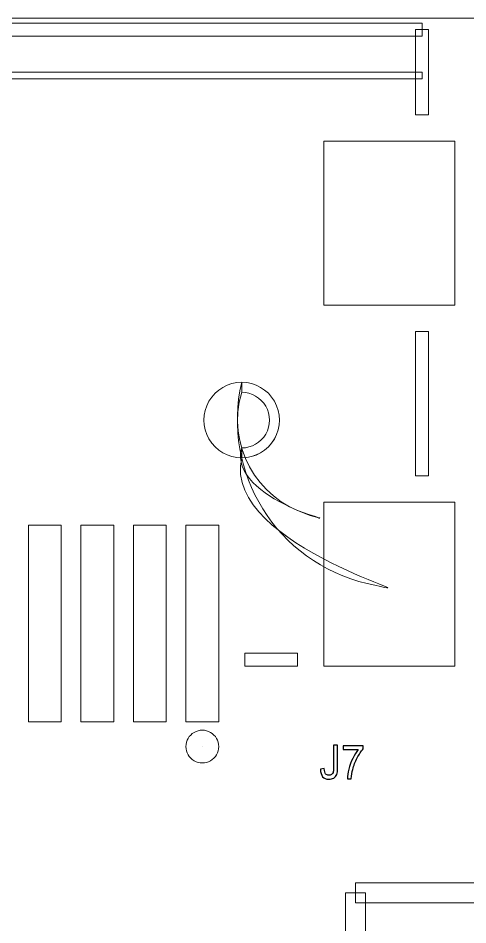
# Model space of a CAD drawing. Header units: millimetres. Extents: x -86 to 67, y -55 to 52.
# Drawn here: x -4.24 to 2.61, y 20.92 to 34.73 of the extents above; entities that cross this region are included whole.
import ezdxf

# ---------------------------------------------------------------- set-up
doc = ezdxf.new("R2010")
doc.units = ezdxf.units.MM
doc.header["$MEASUREMENT"] = 0
for name, color, linetype in [('BG_OUTLINE', 7, 'Continuous'), ('PG_SILKSCREEN_TOP', 7, 'Continuous'), ('PIN_TOP', 7, 'Continuous'), ('RD_SILKSCREEN_TOP', 7, 'Continuous')]:
    doc.layers.add(name, color=color, linetype=linetype)

msp = doc.modelspace()

# ---------------------------------------------------------------- linework, layer by layer
at = {"layer": 'BG_OUTLINE', "color": 3, "lineweight": 9}
for points, knots in [([(-60.0926, 34.7331), (-60.0926, 34.7331), (63.7724, 34.7331), (63.7724, 34.7331), (63.7724, 34.7331), (64.585, 34.7336), (65.3646, 34.4113), (65.9396, 33.837), (65.9396, 33.837), (66.5146, 33.2627), (66.8379, 32.4797), (66.8384, 31.667), (66.8384, 31.667), (66.8384, 31.667), (66.8412, -52.28), (66.8412, -52.28), (66.8412, -52.28), (66.8412, -52.28), (66.8384, -52.1933), (66.8384, -52.1933), (66.8384, -52.1933), (66.8389, -53.006), (66.5166, -53.7856), (65.9424, -54.3606), (65.9424, -54.3606), (65.3681, -54.9356), (64.585, -55.2589), (63.7724, -55.2594), (63.7724, -55.2594), (63.7724, -55.2594), (-60.1869, -55.2594), (-60.1869, -55.2594), (-60.1869, -55.2594), (-60.1869, -55.2594), (-60.0853, -55.2518), (-60.0853, -55.2518), (-60.0853, -55.2518), (-60.8979, -55.2523), (-61.6775, -54.9299), (-62.2525, -54.3557), (-62.2525, -54.3557), (-62.8275, -53.7814), (-63.1508, -52.9984), (-63.1513, -52.1857), (-63.1513, -52.1857), (-63.1513, -52.1857), (-63.1587, 31.667), (-63.1587, 31.667), (-63.1587, 31.667), (-63.1592, 32.4797), (-62.8369, 33.2593), (-62.2626, 33.8343), (-62.2626, 33.8343), (-61.6883, 34.4093), (-60.9053, 34.7326), (-60.0926, 34.7331)], [0, 0, 0, 0, 0.0714286, 0.0714286, 0.0714286, 0.0714286, 0.1428571, 0.1428571, 0.1428571, 0.1428571, 0.2142857, 0.2142857, 0.2142857, 0.2142857, 0.2857143, 0.2857143, 0.2857143, 0.2857143, 0.3571429, 0.3571429, 0.3571429, 0.3571429, 0.4285714, 0.4285714, 0.4285714, 0.4285714, 0.5, 0.5, 0.5, 0.5, 0.5714286, 0.5714286, 0.5714286, 0.5714286, 0.6428571, 0.6428571, 0.6428571, 0.6428571, 0.7142857, 0.7142857, 0.7142857, 0.7142857, 0.7857143, 0.7857143, 0.7857143, 0.7857143, 0.8571429, 0.8571429, 0.8571429, 0.8571429, 0.9285714, 0.9285714, 0.9285714, 0.9285714, 1, 1, 1, 1]), ([(-0.837, 28.0326), (-0.6311, 28.0326), (-0.4409, 28.1424), (-0.338, 28.3207), (-0.338, 28.3207), (-0.235, 28.4989), (-0.235, 28.7186), (-0.338, 28.8969), (-0.338, 28.8969), (-0.4409, 29.0751), (-0.6311, 29.185), (-0.837, 29.185), (-0.837, 29.185), (-1.0428, 29.185), (-1.2331, 29.0751), (-1.336, 28.8969), (-1.336, 28.8969), (-1.4389, 28.7186), (-1.4389, 28.4989), (-1.336, 28.3207), (-1.336, 28.3207), (-1.2331, 28.1424), (-1.0428, 28.0326), (-0.837, 28.0326)], [0, 0, 0, 0, 0.1666667, 0.1666667, 0.1666667, 0.1666667, 0.3333333, 0.3333333, 0.3333333, 0.3333333, 0.5, 0.5, 0.5, 0.5, 0.6666667, 0.6666667, 0.6666667, 0.6666667, 0.8333333, 0.8333333, 0.8333333, 0.8333333, 1, 1, 1, 1])]:
    msp.add_open_spline(points, degree=3, knots=knots, dxfattribs=at)
at = {"layer": 'PG_SILKSCREEN_TOP', "color": 6, "lineweight": 9}
for points, knots in [([(1.9131, 34.6585), (1.9131, 34.6585), (1.9131, 34.4586), (1.9131, 34.4586), (1.9131, 34.4586), (1.9131, 34.4586), (-7.9868, 34.4586), (-7.9868, 34.4586), (-7.9868, 34.4586), (-7.9868, 34.4586), (-7.9868, 34.6585), (-7.9868, 34.6585), (-7.9868, 34.6585), (-7.9868, 34.6585), (1.9131, 34.6585), (1.9131, 34.6585)], [0, 0, 0, 0, 0.25, 0.25, 0.25, 0.25, 0.5, 0.5, 0.5, 0.5, 0.75, 0.75, 0.75, 0.75, 1, 1, 1, 1]), ([(2.013, 33.2586), (2.013, 33.2586), (1.8131, 33.2586), (1.8131, 33.2586), (1.8131, 33.2586), (1.8131, 33.2586), (1.8131, 34.5586), (1.8131, 34.5586), (1.8131, 34.5586), (1.8131, 34.5586), (2.013, 34.5586), (2.013, 34.5586), (2.013, 34.5586), (2.013, 34.5586), (2.013, 33.2586), (2.013, 33.2586)], [0, 0, 0, 0, 0.25, 0.25, 0.25, 0.25, 0.5, 0.5, 0.5, 0.5, 0.75, 0.75, 0.75, 0.75, 1, 1, 1, 1]), ([(-7.9868, 33.8085), (-7.9868, 33.8085), (-7.9868, 33.9086), (-7.9868, 33.9086), (-7.9868, 33.9086), (-7.9868, 33.9086), (1.9131, 33.9086), (1.9131, 33.9086), (1.9131, 33.9086), (1.9131, 33.9086), (1.9131, 33.8085), (1.9131, 33.8085), (1.9131, 33.8085), (1.9131, 33.8085), (-7.9868, 33.8085), (-7.9868, 33.8085)], [0, 0, 0, 0, 0.25, 0.25, 0.25, 0.25, 0.5, 0.5, 0.5, 0.5, 0.75, 0.75, 0.75, 0.75, 1, 1, 1, 1]), ([(2.013, 27.7585), (2.013, 27.7585), (1.8131, 27.7585), (1.8131, 27.7585), (1.8131, 27.7585), (1.8131, 27.7585), (1.8131, 29.9586), (1.8131, 29.9586), (1.8131, 29.9586), (1.8131, 29.9586), (2.013, 29.9586), (2.013, 29.9586), (2.013, 29.9586), (2.013, 29.9586), (2.013, 27.7585), (2.013, 27.7585)], [0, 0, 0, 0, 0.25, 0.25, 0.25, 0.25, 0.5, 0.5, 0.5, 0.5, 0.75, 0.75, 0.75, 0.75, 1, 1, 1, 1]), ([(-0.837, 29.1847), (-1.1552, 27.8096), (-0.2985, 26.4369), (1.0765, 26.1185), (1.0765, 26.1185), (2.4515, 25.8001), (-1.1557, 26.6574), (-0.837, 28.0323)], [0, 0, 0, 0, 0.5, 0.5, 0.5, 0.5, 1, 1, 1, 1]), ([(-0.837, 28.0323), (-0.6311, 28.0323), (-0.4409, 28.1422), (-0.3379, 28.3205), (-0.3379, 28.3205), (-0.235, 28.4988), (-0.2351, 28.7185), (-0.338, 28.8967), (-0.338, 28.8967), (-0.441, 29.075), (-0.6311, 29.1848), (-0.837, 29.1847)], [0, 0, 0, 0, 0.3333333, 0.3333333, 0.3333333, 0.3333333, 0.6666667, 0.6666667, 0.6666667, 0.6666667, 1, 1, 1, 1]), ([(-0.837, 29.0323), (-1.071, 28.2404), (-0.6189, 27.4087), (0.173, 27.1745), (0.173, 27.1745), (0.9649, 26.9403), (-1.0714, 27.3929), (-0.837, 28.1847)], [0, 0, 0, 0, 0.5, 0.5, 0.5, 0.5, 1, 1, 1, 1]), ([(-0.837, 28.1847), (-0.6855, 28.1847), (-0.5456, 28.2655), (-0.4699, 28.3967), (-0.4699, 28.3967), (-0.3942, 28.5278), (-0.3943, 28.6894), (-0.47, 28.8205), (-0.47, 28.8205), (-0.5458, 28.9517), (-0.6855, 29.0324), (-0.837, 29.0323)], [0, 0, 0, 0, 0.3333333, 0.3333333, 0.3333333, 0.3333333, 0.6666667, 0.6666667, 0.6666667, 0.6666667, 1, 1, 1, 1]), ([(-0.7869, 24.8587), (-0.7869, 24.8587), (-0.7869, 25.0586), (-0.7869, 25.0586), (-0.7869, 25.0586), (-0.7869, 25.0586), (0.0132, 25.0586), (0.0132, 25.0586), (0.0132, 25.0586), (0.0132, 25.0586), (0.0132, 24.8587), (0.0132, 24.8587), (0.0132, 24.8587), (0.0132, 24.8587), (-0.7869, 24.8587), (-0.7869, 24.8587)], [0, 0, 0, 0, 0.25, 0.25, 0.25, 0.25, 0.5, 0.5, 0.5, 0.5, 0.75, 0.75, 0.75, 0.75, 1, 1, 1, 1]), ([(-1.6868, 23.6336), (-1.6867, 23.7229), (-1.6391, 23.8054), (-1.5618, 23.85), (-1.5618, 23.85), (-1.4844, 23.8946), (-1.3892, 23.8946), (-1.3119, 23.8499), (-1.3119, 23.8499), (-1.2346, 23.8053), (-1.187, 23.7228), (-1.187, 23.6335)], [0, 0, 0, 0, 0.3333333, 0.3333333, 0.3333333, 0.3333333, 0.6666667, 0.6666667, 0.6666667, 0.6666667, 1, 1, 1, 1]), ([(-1.187, 23.6335), (-1.187, 23.5442), (-1.2347, 23.4618), (-1.312, 23.4171), (-1.312, 23.4171), (-1.3893, 23.3725), (-1.4846, 23.3725), (-1.5619, 23.4172), (-1.5619, 23.4172), (-1.6392, 23.4618), (-1.6868, 23.5443), (-1.6868, 23.6336)], [0, 0, 0, 0, 0.3333333, 0.3333333, 0.3333333, 0.3333333, 0.6666667, 0.6666667, 0.6666667, 0.6666667, 1, 1, 1, 1]), ([(-1.4369, 23.6336), (-1.4369, 23.6335), (-1.4369, 23.6335), (-1.4369, 23.6335), (-1.4369, 23.6335), (-1.4369, 23.6335), (-1.4369, 23.6335), (-1.4368, 23.6335), (-1.4368, 23.6335), (-1.4368, 23.6335), (-1.4368, 23.6335), (-1.4368, 23.6336)], [0, 0, 0, 0, 0.3333333, 0.3333333, 0.3333333, 0.3333333, 0.6666667, 0.6666667, 0.6666667, 0.6666667, 1, 1, 1, 1]), ([(-1.4368, 23.6336), (-1.4368, 23.6336), (-1.4368, 23.6336), (-1.4368, 23.6336), (-1.4368, 23.6336), (-1.4369, 23.6336), (-1.4369, 23.6336), (-1.4369, 23.6336), (-1.4369, 23.6336), (-1.4369, 23.6336), (-1.4369, 23.6336), (-1.4369, 23.6336)], [0, 0, 0, 0, 0.3333333, 0.3333333, 0.3333333, 0.3333333, 0.6666667, 0.6666667, 0.6666667, 0.6666667, 1, 1, 1, 1]), ([(0.8976, 21.2505), (0.8976, 21.2505), (0.8976, 21.5553), (0.8976, 21.5553), (0.8976, 21.5553), (0.8976, 21.5553), (6.0284, 21.5553), (6.0284, 21.5553), (6.0284, 21.5553), (6.0284, 21.5553), (6.0284, 21.2505), (6.0284, 21.2505), (6.0284, 21.2505), (6.0284, 21.2505), (0.8976, 21.2505), (0.8976, 21.2505)], [0, 0, 0, 0, 0.25, 0.25, 0.25, 0.25, 0.5, 0.5, 0.5, 0.5, 0.75, 0.75, 0.75, 0.75, 1, 1, 1, 1]), ([(1.05, 19.2693), (1.05, 19.2693), (0.7452, 19.2693), (0.7452, 19.2693), (0.7452, 19.2693), (0.7452, 19.2693), (0.7452, 21.4029), (0.7452, 21.4029), (0.7452, 21.4029), (0.7452, 21.4029), (1.05, 21.4029), (1.05, 21.4029), (1.05, 21.4029), (1.05, 21.4029), (1.05, 19.2693), (1.05, 19.2693)], [0, 0, 0, 0, 0.25, 0.25, 0.25, 0.25, 0.5, 0.5, 0.5, 0.5, 0.75, 0.75, 0.75, 0.75, 1, 1, 1, 1])]:
    msp.add_open_spline(points, degree=3, knots=knots, dxfattribs=at)
for points in [[(-0.837, 29.0323), (-0.837, 29.0323), (-0.837, 29.1847), (-0.837, 29.1847)], [(-0.837, 29.1847), (-0.837, 29.1847), (-0.837, 29.0323), (-0.837, 29.0323)], [(-0.837, 28.0323), (-0.837, 28.0323), (-0.837, 28.1847), (-0.837, 28.1847)], [(-0.837, 28.1847), (-0.837, 28.1847), (-0.837, 28.0323), (-0.837, 28.0323)]]:
    msp.add_open_spline(points, degree=3, dxfattribs=at)
at = {"layer": 'PIN_TOP', "lineweight": 9}
for points in [[(0.4132, 32.8587), (0.4132, 32.8587), (2.4132, 32.8587), (2.4132, 32.8587), (2.4132, 32.8587), (2.4132, 32.8587), (2.4132, 30.3586), (2.4132, 30.3586), (2.4132, 30.3586), (2.4132, 30.3586), (0.4132, 30.3586), (0.4132, 30.3586), (0.4132, 30.3586), (0.4132, 30.3586), (0.4132, 32.8587), (0.4132, 32.8587)], [(0.4132, 27.3586), (0.4132, 27.3586), (2.4132, 27.3586), (2.4132, 27.3586), (2.4132, 27.3586), (2.4132, 27.3586), (2.4132, 24.8585), (2.4132, 24.8585), (2.4132, 24.8585), (2.4132, 24.8585), (0.4132, 24.8585), (0.4132, 24.8585), (0.4132, 24.8585), (0.4132, 24.8585), (0.4132, 27.3586), (0.4132, 27.3586)], [(-4.087, 27.0086), (-4.087, 27.0086), (-3.5869, 27.0086), (-3.5869, 27.0086), (-3.5869, 27.0086), (-3.5869, 27.0086), (-3.5869, 24.0086), (-3.5869, 24.0086), (-3.5869, 24.0086), (-3.5869, 24.0086), (-4.087, 24.0086), (-4.087, 24.0086), (-4.087, 24.0086), (-4.087, 24.0086), (-4.087, 27.0086), (-4.087, 27.0086)], [(-3.2869, 27.0086), (-3.2869, 27.0086), (-2.7868, 27.0086), (-2.7868, 27.0086), (-2.7868, 27.0086), (-2.7868, 27.0086), (-2.7868, 24.0086), (-2.7868, 24.0086), (-2.7868, 24.0086), (-2.7868, 24.0086), (-3.2869, 24.0086), (-3.2869, 24.0086), (-3.2869, 24.0086), (-3.2869, 24.0086), (-3.2869, 27.0086), (-3.2869, 27.0086)], [(-2.4868, 27.0086), (-2.4868, 27.0086), (-1.9867, 27.0086), (-1.9867, 27.0086), (-1.9867, 27.0086), (-1.9867, 27.0086), (-1.9867, 24.0086), (-1.9867, 24.0086), (-1.9867, 24.0086), (-1.9867, 24.0086), (-2.4868, 24.0086), (-2.4868, 24.0086), (-2.4868, 24.0086), (-2.4868, 24.0086), (-2.4868, 27.0086), (-2.4868, 27.0086)], [(-1.687, 27.0086), (-1.687, 27.0086), (-1.1869, 27.0086), (-1.1869, 27.0086), (-1.1869, 27.0086), (-1.1869, 27.0086), (-1.1869, 24.0086), (-1.1869, 24.0086), (-1.1869, 24.0086), (-1.1869, 24.0086), (-1.687, 24.0086), (-1.687, 24.0086), (-1.687, 24.0086), (-1.687, 24.0086), (-1.687, 27.0086), (-1.687, 27.0086)]]:
    msp.add_open_spline(points, degree=3, knots=[0, 0, 0, 0, 0.25, 0.25, 0.25, 0.25, 0.5, 0.5, 0.5, 0.5, 0.75, 0.75, 0.75, 0.75, 1, 1, 1, 1], dxfattribs=at)
at = {"layer": 'RD_SILKSCREEN_TOP', "color": 8}
for points, knots in [([(0.3654, 23.2891), (0.3654, 23.2891), (0.4219, 23.2974), (0.4219, 23.2974), (0.4219, 23.2974), (0.4234, 23.2585), (0.4302, 23.2318), (0.4421, 23.2175), (0.4421, 23.2175), (0.4543, 23.2032), (0.4709, 23.196), (0.4921, 23.196), (0.4921, 23.196), (0.5079, 23.196), (0.5214, 23.1998), (0.5328, 23.2077), (0.5328, 23.2077), (0.5442, 23.2154), (0.552, 23.2259), (0.5563, 23.2392), (0.5563, 23.2392), (0.5606, 23.2526), (0.5628, 23.2738), (0.5628, 23.303), (0.5628, 23.303), (0.5628, 23.303), (0.5628, 23.6537), (0.5628, 23.6537), (0.5628, 23.6537), (0.5628, 23.6537), (0.6253, 23.6537), (0.6253, 23.6537), (0.6253, 23.6537), (0.6253, 23.6537), (0.6253, 23.3068), (0.6253, 23.3068), (0.6253, 23.3068), (0.6253, 23.2642), (0.6206, 23.2311), (0.611, 23.2078), (0.611, 23.2078), (0.6014, 23.1844), (0.5862, 23.1666), (0.5655, 23.1543), (0.5655, 23.1543), (0.5447, 23.1421), (0.5204, 23.1359), (0.4925, 23.1359), (0.4925, 23.1359), (0.451, 23.1359), (0.4193, 23.1487), (0.3971, 23.1745), (0.3971, 23.1745), (0.3751, 23.2002), (0.3646, 23.2384), (0.3654, 23.2891)], [0, 0, 0, 0, 0.0714286, 0.0714286, 0.0714286, 0.0714286, 0.1428571, 0.1428571, 0.1428571, 0.1428571, 0.2142857, 0.2142857, 0.2142857, 0.2142857, 0.2857143, 0.2857143, 0.2857143, 0.2857143, 0.3571429, 0.3571429, 0.3571429, 0.3571429, 0.4285714, 0.4285714, 0.4285714, 0.4285714, 0.5, 0.5, 0.5, 0.5, 0.5714286, 0.5714286, 0.5714286, 0.5714286, 0.6428571, 0.6428571, 0.6428571, 0.6428571, 0.7142857, 0.7142857, 0.7142857, 0.7142857, 0.7857143, 0.7857143, 0.7857143, 0.7857143, 0.8571429, 0.8571429, 0.8571429, 0.8571429, 0.9285714, 0.9285714, 0.9285714, 0.9285714, 1, 1, 1, 1]), ([(0.7079, 23.587), (0.7079, 23.587), (0.7079, 23.6471), (0.7079, 23.6471), (0.7079, 23.6471), (0.7079, 23.6471), (1.0139, 23.6471), (1.0139, 23.6471), (1.0139, 23.6471), (1.0139, 23.6471), (1.0139, 23.5985), (1.0139, 23.5985), (1.0139, 23.5985), (0.9838, 23.564), (0.954, 23.5181), (0.9243, 23.461), (0.9243, 23.461), (0.8949, 23.4038), (0.872, 23.3449), (0.8559, 23.2846), (0.8559, 23.2846), (0.8442, 23.2419), (0.8369, 23.1953), (0.8336, 23.1446), (0.8336, 23.1446), (0.8336, 23.1446), (0.774, 23.1446), (0.774, 23.1446), (0.774, 23.1446), (0.7747, 23.1847), (0.7819, 23.233), (0.7959, 23.2898), (0.7959, 23.2898), (0.8098, 23.3465), (0.8299, 23.4012), (0.856, 23.4539), (0.856, 23.4539), (0.8822, 23.5065), (0.9099, 23.5509), (0.9395, 23.587), (0.9395, 23.587), (0.9395, 23.587), (0.7079, 23.587), (0.7079, 23.587)], [0, 0, 0, 0, 0.0909091, 0.0909091, 0.0909091, 0.0909091, 0.1818182, 0.1818182, 0.1818182, 0.1818182, 0.2727273, 0.2727273, 0.2727273, 0.2727273, 0.3636364, 0.3636364, 0.3636364, 0.3636364, 0.4545455, 0.4545455, 0.4545455, 0.4545455, 0.5454545, 0.5454545, 0.5454545, 0.5454545, 0.6363636, 0.6363636, 0.6363636, 0.6363636, 0.7272727, 0.7272727, 0.7272727, 0.7272727, 0.8181818, 0.8181818, 0.8181818, 0.8181818, 0.9090909, 0.9090909, 0.9090909, 0.9090909, 1, 1, 1, 1])]:
    msp.add_open_spline(points, degree=3, knots=knots, dxfattribs=at)

doc.saveas('drawing.dxf')
